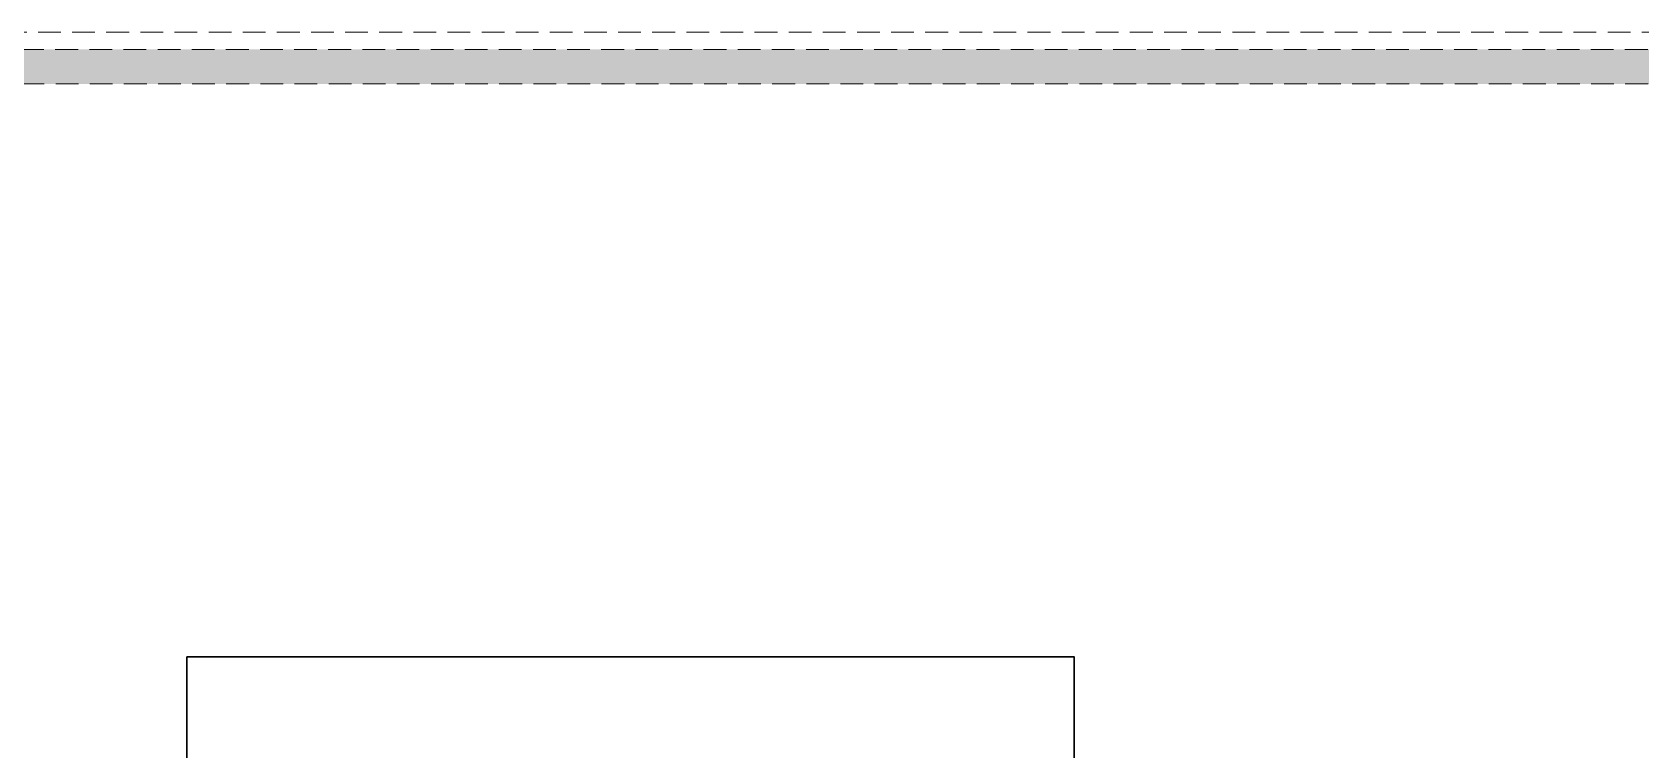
# Model space of a CAD drawing. Header units: millimetres. Extents: x 56222 to 3066687, y -650199 to -121287.
# Drawn here: x 141902.2 to 141972.9, y -185243.7 to -185212.2 of the extents above; entities that cross this region are included whole.
import ezdxf

# ---------------------------------------------------------------- set-up
doc = ezdxf.new("R2010")
doc.units = ezdxf.units.MM
doc.header["$MEASUREMENT"] = 0
doc.linetypes.add('DASHEDX2', pattern=[1.5, 1, -0.5])
doc.layers.add('Dimension', color=10, linetype='DASHEDX2', lineweight=20)
doc.layers.add('FURNITURE', color=32, linetype='Continuous', lineweight=9)

msp = doc.modelspace()

# ---------------------------------------------------------------- hatches: boundary and pattern name
at = {"layer": 'Dimension', "true_color": 0xd39e00}
h = msp.add_hatch(color=42, dxfattribs=at)
h.paths.add_polyline_path([(141799.727, -185212.928), (141799.727, -185365.004), (142015.781, -185365.004), (142015.781, -185212.928)])
h.paths.add_polyline_path([(141801.243, -185214.445), (142014.265, -185214.445), (142014.265, -185363.488), (141801.243, -185363.488)], flags=16)

# ---------------------------------------------------------------- linework, layer by layer
at = {"layer": 'Dimension', "color": 42, "true_color": 0xd39e00, "elevation": 0.129}
for points in [[(141798.969, -185212.17), (142016.539, -185212.17), (142016.539, -185365.762), (141798.969, -185365.762)], [(141799.727, -185212.928), (142015.781, -185212.928), (142015.781, -185365.004), (141799.727, -185365.004)], [(141801.243, -185214.445), (142014.265, -185214.445), (142014.265, -185363.488), (141801.243, -185363.488)]]:
    msp.add_lwpolyline(points, close=True, dxfattribs=at)
at = {"layer": 'FURNITURE', "lineweight": 30, "elevation": 0.517}
msp.add_lwpolyline([(141909.009, -185239.601), (141948.011, -185239.601), (141948.011, -185346.601), (141909.009, -185346.601)], close=True, dxfattribs=at)

doc.saveas('drawing.dxf')
